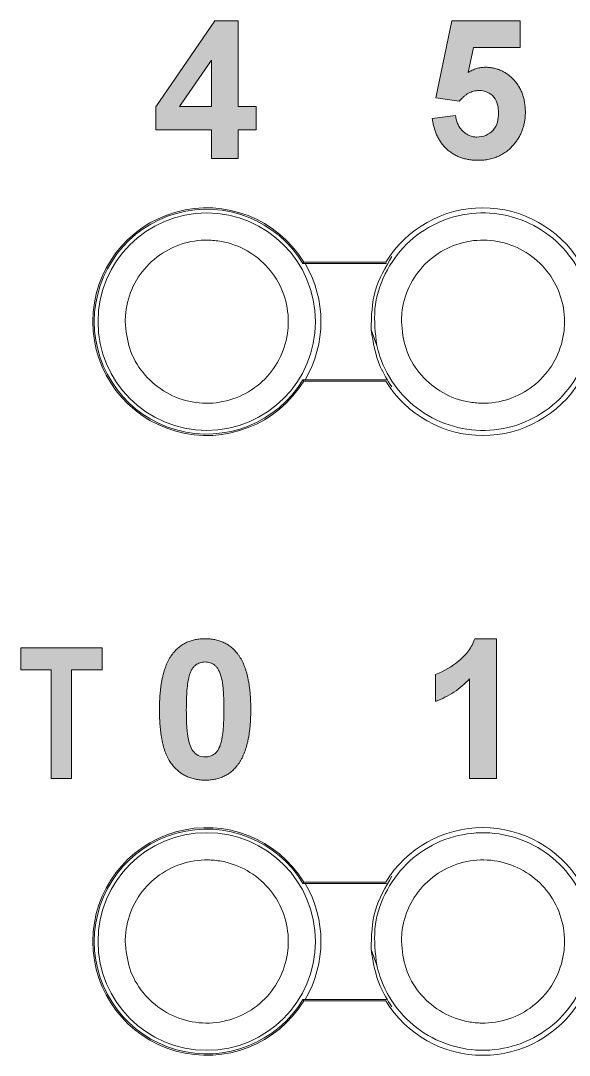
# Model space of a CAD drawing. Extents: x 222 to 1672, y 144 to 807.
# Drawn here: x 454.81 to 459.86, y 457.83 to 467.34 of the extents above; entities that cross this region are included whole.
import ezdxf

# ---------------------------------------------------------------- set-up
doc = ezdxf.new("R2010")
doc.units = 0
doc.header["$LTSCALE"] = 2
doc.header["$MEASUREMENT"] = 0
doc.layers.get('0').update_dxf_attribs({"linetype": 'CONTINUOUS'})
doc.layers.add('DIM', color=7, linetype='CONTINUOUS')

msp = doc.modelspace()

# ---------------------------------------------------------------- hatches: boundary and pattern name
at = {"layer": 'DIM', "lineweight": 5}
h = msp.add_hatch(color=256, dxfattribs=at)
h.paths.add_polyline_path([(456.05649, 466.34028), (456.56686, 466.34028), (456.56686, 466.07686), (456.81381, 466.07686), (456.81381, 466.34028), (456.97845, 466.34028), (456.97845, 466.55431), (456.81381, 466.55431), (456.81381, 467.34456), (456.59953, 467.34456), (456.05649, 466.55353)], flags=0)
h.paths.add_polyline_path([(456.27308, 466.55431), (456.56686, 466.98184), (456.56686, 466.55431)], flags=0)
h = msp.add_hatch(color=256, dxfattribs=at)
edge = h.paths.add_edge_path(flags=0)
edge.add_spline(control_points=[(459.20761, 466.49488), (459.20687, 466.46689), (459.20463, 466.4388), (459.19008, 466.38474), (459.17704, 466.35901), (459.13985, 466.31779), (459.11626, 466.30143), (459.0651, 466.27888), (459.03672, 466.27492), (459.00851, 466.27442)], knot_values=[0, 0, 0, 0, 0.5, 0.5, 1, 1, 1.5, 1.5, 2, 2, 2, 2], weights=[1, 1, 1, 1, 1, 1, 1, 1, 1, 1], degree=3, periodic=0)
edge.add_spline(control_points=[(459.00851, 466.27442), (458.99669, 466.27505), (458.9732, 466.27629), (458.9393, 466.28686), (458.90744, 466.30364), (458.87861, 466.32718), (458.85328, 466.35613), (458.83357, 466.3905), (458.81942, 466.42952), (458.81486, 466.45747), (458.81249, 466.47199)], knot_values=[0, 0, 0, 0, 0.2320609, 0.4609323, 0.6917585, 0.9364173, 1.1886475, 1.4440372, 1.7112878, 2, 2, 2, 2], weights=[1, 1, 1, 1, 1, 1, 1, 1, 1, 1, 1], degree=3, periodic=0)
edge.add_line((458.81249, 466.47199), (458.59846, 466.44421))
edge.add_spline(control_points=[(458.59846, 466.44421), (458.60044, 466.42993), (458.60433, 466.40183), (458.61437, 466.36123), (458.62655, 466.32269), (458.64186, 466.28648), (458.65982, 466.25239), (458.68079, 466.22071), (458.70425, 466.19105), (458.73084, 466.16422), (458.75948, 466.13967), (458.79062, 466.11852), (458.82363, 466.10038), (458.85876, 466.08573), (458.89591, 466.07436), (458.93499, 466.0662), (458.97622, 466.06117), (459.00438, 466.06066), (459.0188, 466.0604)], knot_values=[0, 0, 0, 0, 0.1373093, 0.270109, 0.3980343, 0.5221871, 0.644287, 0.7646406, 0.8838428, 1.0040409, 1.1240583, 1.2428312, 1.362053, 1.4825591, 1.6048257, 1.7317631, 1.8626226, 2, 2, 2, 2], weights=[1, 1, 1, 1, 1, 1, 1, 1, 1, 1, 1, 1, 1, 1, 1, 1, 1, 1, 1], degree=3, periodic=0)
edge.add_spline(control_points=[(459.0188, 466.0604), (459.03666, 466.06087), (459.07162, 466.0618), (459.12254, 466.06966), (459.17052, 466.08255), (459.21563, 466.10044), (459.25731, 466.12428), (459.29628, 466.15268), (459.33201, 466.18664), (459.35289, 466.21244), (459.3635, 466.22555)], knot_values=[0, 0, 0, 0, 0.2696593, 0.5277042, 0.7758642, 1.0187342, 1.2582183, 1.4990916, 1.7454884, 2, 2, 2, 2], weights=[1, 1, 1, 1, 1, 1, 1, 1, 1, 1, 1], degree=3, periodic=0)
edge.add_spline(control_points=[(459.3635, 466.22555), (459.37081, 466.23563), (459.38533, 466.25567), (459.40365, 466.28768), (459.41957, 466.32053), (459.43244, 466.35444), (459.44217, 466.38952), (459.44947, 466.42543), (459.45357, 466.46255), (459.45423, 466.48758), (459.45457, 466.50028)], knot_values=[0, 0, 0, 0, 0.2533042, 0.5036429, 0.7496211, 0.9960574, 1.2409116, 1.4901764, 1.7413963, 2, 2, 2, 2], weights=[1, 1, 1, 1, 1, 1, 1, 1, 1, 1, 1], degree=3, periodic=0)
edge.add_spline(control_points=[(459.45457, 466.50028), (459.45419, 466.5153), (459.45344, 466.54473), (459.44863, 466.58789), (459.44004, 466.62881), (459.42857, 466.66776), (459.41335, 466.70438), (459.39464, 466.73874), (459.37299, 466.77122), (459.34791, 466.801), (459.32042, 466.82793), (459.29143, 466.8517), (459.26077, 466.87181), (459.22847, 466.8879), (459.19496, 466.90101), (459.1598, 466.90996), (459.12325, 466.9155), (459.09831, 466.91617), (459.08568, 466.9165)], knot_values=[0, 0, 0, 0, 0.144959, 0.2840725, 0.4184774, 0.5480951, 0.6753662, 0.8005423, 0.925192, 1.0515121, 1.1755917, 1.2961968, 1.4128168, 1.5286736, 1.6439554, 1.7593857, 1.8781939, 2, 2, 2, 2], weights=[1, 1, 1, 1, 1, 1, 1, 1, 1, 1, 1, 1, 1, 1, 1, 1, 1, 1, 1], degree=3, periodic=0)
edge.add_spline(control_points=[(459.08568, 466.9165), (459.07225, 466.91589), (459.04519, 466.91465), (459.00504, 466.90511), (458.96509, 466.89025), (458.94007, 466.87581), (458.92722, 466.8684)], knot_values=[0, 0, 0, 0, 0.4801653, 0.9678238, 1.469974, 2, 2, 2, 2], weights=[1, 1, 1, 1, 1, 1, 1], degree=3, periodic=0)
edge.add_line((458.92722, 466.8684), (458.97764, 467.0976))
edge.add_line((458.97764, 467.0976), (459.40518, 467.0976))
edge.add_line((459.40518, 467.0976), (459.40518, 467.34456))
edge.add_line((459.40518, 467.34456), (458.77956, 467.34456))
edge.add_line((458.77956, 467.34456), (458.63139, 466.63405))
edge.add_line((458.63139, 466.63405), (458.84696, 466.6037))
edge.add_spline(control_points=[(458.84696, 466.6037), (458.8536, 466.61154), (458.86647, 466.62674), (458.88743, 466.64686), (458.90886, 466.66408), (458.93111, 466.67811), (458.95409, 466.68898), (458.97775, 466.69679), (459.00205, 466.70159), (459.01852, 466.70218), (459.02677, 466.70248)], knot_values=[0, 0, 0, 0, 0.2899893, 0.5622919, 0.8190782, 1.0649812, 1.3032911, 1.5353174, 1.7670782, 2, 2, 2, 2], weights=[1, 1, 1, 1, 1, 1, 1, 1, 1, 1, 1], degree=3, periodic=0)
edge.add_spline(control_points=[(459.02677, 466.70248), (459.05301, 466.70202), (459.07958, 466.69862), (459.12707, 466.67763), (459.14878, 466.66213), (459.18173, 466.62198), (459.19233, 466.59729), (459.20581, 466.54682), (459.20721, 466.52091), (459.20761, 466.49488)], knot_values=[0, 0, 0, 0, 0.5, 0.5, 1, 1, 1.5, 1.5, 2, 2, 2, 2], weights=[1, 1, 1, 1, 1, 1, 1, 1, 1, 1], degree=3, periodic=0)
h = msp.add_hatch(color=256, dxfattribs=at)
edge = h.paths.add_edge_path(flags=0)
edge.add_spline(control_points=[(456.92906, 461.0102), (456.92897, 461.02503), (456.9288, 461.0542), (456.9271, 461.09707), (456.92502, 461.13836), (456.92123, 461.17796), (456.91699, 461.21607), (456.9116, 461.25263), (456.90511, 461.28752), (456.89809, 461.32089), (456.88947, 461.3524), (456.8803, 461.38253), (456.86975, 461.41089), (456.85837, 461.43773), (456.84648, 461.46309), (456.83285, 461.48655), (456.81868, 461.50866), (456.80816, 461.52235), (456.80301, 461.52906)], knot_values=[0, 0, 0, 0, 0.1637907, 0.3219923, 0.4737044, 0.6200981, 0.7611316, 0.8970256, 1.0279347, 1.1529032, 1.2734659, 1.3884505, 1.500474, 1.6073803, 1.7102753, 1.8094988, 1.9066548, 2, 2, 2, 2], weights=[1, 1, 1, 1, 1, 1, 1, 1, 1, 1, 1, 1, 1, 1, 1, 1, 1, 1, 1], degree=3, periodic=0)
edge.add_spline(control_points=[(456.80301, 461.52906), (456.79399, 461.53958), (456.7762, 461.56037), (456.74539, 461.58716), (456.71248, 461.61026), (456.67676, 461.62897), (456.63847, 461.64338), (456.59764, 461.65358), (456.55428, 461.65993), (456.52452, 461.66065), (456.50923, 461.66102)], knot_values=[0, 0, 0, 0, 0.248849, 0.4912951, 0.7316004, 0.9701591, 1.2140708, 1.4652953, 1.7253538, 2, 2, 2, 2], weights=[1, 1, 1, 1, 1, 1, 1, 1, 1, 1, 1], degree=3, periodic=0)
edge.add_spline(control_points=[(456.50923, 461.66102), (456.49403, 461.66065), (456.46427, 461.65993), (456.42103, 461.65354), (456.38019, 461.64375), (456.34218, 461.62904), (456.30642, 461.61091), (456.27353, 461.5882), (456.24305, 461.56165), (456.22542, 461.54104), (456.21649, 461.5306)], knot_values=[0, 0, 0, 0, 0.2744844, 0.5373885, 0.7880012, 1.0316953, 1.2721174, 1.5106002, 1.7520832, 2, 2, 2, 2], weights=[1, 1, 1, 1, 1, 1, 1, 1, 1, 1, 1], degree=3, periodic=0)
edge.add_spline(control_points=[(456.21649, 461.5306), (456.21125, 461.52381), (456.20062, 461.51005), (456.1863, 461.4878), (456.17287, 461.46411), (456.16063, 461.43876), (456.14884, 461.41204), (456.13881, 461.38337), (456.12915, 461.35343), (456.12102, 461.32176), (456.11361, 461.28864), (456.1068, 461.25394), (456.10148, 461.21753), (456.09725, 461.17959), (456.09343, 461.14007), (456.09139, 461.09905), (456.08966, 461.05643), (456.0895, 461.02752), (456.08941, 461.01277)], knot_values=[0, 0, 0, 0, 0.0947951, 0.1920791, 0.2922574, 0.3957015, 0.5031215, 0.6149677, 0.7312918, 0.850854, 0.9761917, 1.1065169, 1.2416523, 1.3828716, 1.5285141, 1.680426, 1.8369414, 2, 2, 2, 2], weights=[1, 1, 1, 1, 1, 1, 1, 1, 1, 1, 1, 1, 1, 1, 1, 1, 1, 1, 1], degree=3, periodic=0)
edge.add_spline(control_points=[(456.08941, 461.01277), (456.08953, 460.99776), (456.08977, 460.96834), (456.09098, 460.92511), (456.09338, 460.88369), (456.09634, 460.84396), (456.10052, 460.80606), (456.1053, 460.76983), (456.11133, 460.73537), (456.11781, 460.70253), (456.12564, 460.6716), (456.13408, 460.64238), (456.1435, 460.61486), (456.15418, 460.58922), (456.16512, 460.56499), (456.17743, 460.54277), (456.19067, 460.5223), (456.20897, 460.49744), (456.23417, 460.46991), (456.26641, 460.44038), (456.30126, 460.41564), (456.33846, 460.39532), (456.37793, 460.37958), (456.41975, 460.36858), (456.46373, 460.36171), (456.49386, 460.36084), (456.50923, 460.3604)], knot_values=[0, 0, 0, 0, 0.1023641, 0.2006707, 0.2949865, 0.3853341, 0.4724036, 0.5550401, 0.6345628, 0.7109588, 0.7833069, 0.8521612, 0.9183816, 0.9815967, 1.0415254, 1.0996427, 1.1546419, 1.2077519, 1.3100491, 1.4086077, 1.5054982, 1.6007722, 1.6971121, 1.7945817, 1.8951708, 2, 2, 2, 2], weights=[1, 1, 1, 1, 1, 1, 1, 1, 1, 1, 1, 1, 1, 1, 1, 1, 1, 1, 1, 1, 1, 1, 1, 1, 1, 1, 1], degree=3, periodic=0)
edge.add_spline(control_points=[(456.50923, 460.3604), (456.52443, 460.36077), (456.55419, 460.3615), (456.59744, 460.36787), (456.63833, 460.37774), (456.67644, 460.39225), (456.71209, 460.41059), (456.74494, 460.43321), (456.77542, 460.45978), (456.79305, 460.48038), (456.80198, 460.49082)], knot_values=[0, 0, 0, 0, 0.2744745, 0.5373692, 0.7879729, 1.0331065, 1.2721436, 1.5106178, 1.7520921, 2, 2, 2, 2], weights=[1, 1, 1, 1, 1, 1, 1, 1, 1, 1, 1], degree=3, periodic=0)
edge.add_spline(control_points=[(456.80198, 460.49082), (456.80722, 460.49761), (456.81784, 460.51137), (456.83217, 460.53362), (456.84559, 460.55732), (456.85791, 460.58271), (456.86956, 460.60958), (456.87969, 460.6383), (456.88926, 460.66837), (456.89783, 460.70002), (456.90475, 460.73334), (456.91173, 460.76807), (456.91695, 460.80458), (456.92124, 460.84269), (456.92502, 460.88229), (456.92709, 460.92349), (456.9288, 460.96628), (456.92897, 460.99536), (456.92906, 461.0102)], knot_values=[0, 0, 0, 0, 0.0945303, 0.1915426, 0.2914411, 0.3945961, 0.5025844, 0.6141181, 0.7301173, 0.8505016, 0.9752852, 1.1052463, 1.2409393, 1.3817642, 1.5279412, 1.6794288, 1.8364516, 2, 2, 2, 2], weights=[1, 1, 1, 1, 1, 1, 1, 1, 1, 1, 1, 1, 1, 1, 1, 1, 1, 1, 1], degree=3, periodic=0)
edge = h.paths.add_edge_path(flags=0)
edge.add_spline(control_points=[(456.33637, 461.0102), (456.33668, 461.06218), (456.33731, 461.11421), (456.34085, 461.16607), (456.34263, 461.19212), (456.34503, 461.21815), (456.34843, 461.24403), (456.35185, 461.26996), (456.35706, 461.2957), (456.36389, 461.32095)], knot_values=[0, 0, 0, 0, 0.0003115, 0.0003115, 0.0003115, 0.0004679, 0.0004679, 0.0004679, 0.0006248, 0.0006248, 0.0006248, 0.0006248], weights=[1, 1, 1, 1, 1, 1, 1, 1, 1, 1], degree=3, periodic=0)
edge.add_spline(control_points=[(456.36389, 461.32095), (456.36749, 461.33194), (456.37427, 461.35267), (456.38782, 461.38041), (456.4035, 461.40301), (456.42202, 461.41987), (456.44214, 461.43199), (456.4634, 461.44067), (456.48591, 461.44593), (456.5014, 461.44664), (456.50923, 461.44699)], knot_values=[0, 0, 0, 0, 0.3319346, 0.6261028, 0.88385, 1.1175137, 1.3397552, 1.5552303, 1.7751521, 2, 2, 2, 2], weights=[1, 1, 1, 1, 1, 1, 1, 1, 1, 1, 1], degree=3, periodic=0)
edge.add_spline(control_points=[(456.50923, 461.44699), (456.51706, 461.44663), (456.53255, 461.44592), (456.55501, 461.44072), (456.57606, 461.43196), (456.59622, 461.41981), (456.61479, 461.40179), (456.63115, 461.37727), (456.64555, 461.34619), (456.65623, 461.31567), (456.66398, 461.28661), (456.66854, 461.25963), (456.67308, 461.22852), (456.67608, 461.19303), (456.67914, 461.15335), (456.68062, 461.10941), (456.68214, 461.06123), (456.68211, 461.02769), (456.6821, 461.0102)], knot_values=[0, 0, 0, 0, 0.0900992, 0.1782245, 0.2636545, 0.3518682, 0.4475233, 0.5589704, 0.6892264, 0.8409642, 0.9307546, 1.0351212, 1.1557437, 1.2925784, 1.4449922, 1.6139422, 1.7986118, 2, 2, 2, 2], weights=[1, 1, 1, 1, 1, 1, 1, 1, 1, 1, 1, 1, 1, 1, 1, 1, 1, 1, 1], degree=3, periodic=0)
edge.add_spline(control_points=[(456.6821, 461.0102), (456.68178, 460.95838), (456.68115, 460.90651), (456.67763, 460.85481), (456.67587, 460.82885), (456.67347, 460.80291), (456.67006, 460.77711), (456.66664, 460.75128), (456.66138, 460.72563), (456.65458, 460.70047)], knot_values=[0, 0, 0, 0, 0.0003105, 0.0003105, 0.0003105, 0.0004663, 0.0004663, 0.0004663, 0.0006227, 0.0006227, 0.0006227, 0.0006227], weights=[1, 1, 1, 1, 1, 1, 1, 1, 1, 1], degree=3, periodic=0)
edge.add_spline(control_points=[(456.65458, 460.70047), (456.65098, 460.68948), (456.6442, 460.66875), (456.63065, 460.64102), (456.61497, 460.61839), (456.59647, 460.60165), (456.57649, 460.58929), (456.5552, 460.58087), (456.53265, 460.57543), (456.51715, 460.57477), (456.50923, 460.57442)], knot_values=[0, 0, 0, 0, 0.3318947, 0.6260275, 0.8837437, 1.1173793, 1.3374952, 1.5552276, 1.772723, 2, 2, 2, 2], weights=[1, 1, 1, 1, 1, 1, 1, 1, 1, 1, 1], degree=3, periodic=0)
edge.add_spline(control_points=[(456.50923, 460.57442), (456.48747, 460.5755), (456.46581, 460.57877), (456.42662, 460.59764), (456.40934, 460.61159), (456.3726, 460.66529), (456.35972, 460.70775), (456.33616, 460.83614), (456.33709, 460.92339), (456.33637, 461.0102)], knot_values=[0, 0, 0, 0, 0.25, 0.25, 0.5, 0.5, 1, 1, 2, 2, 2, 2], weights=[1, 1, 1, 1, 1, 1, 1, 1, 1, 1], degree=3, periodic=0)
h = msp.add_hatch(color=256, dxfattribs=at)
edge = h.paths.add_edge_path(flags=0)
edge.add_line((458.62876, 461.33175), (458.62876, 461.0848))
edge.add_spline(control_points=[(458.62876, 461.0848), (458.6876, 461.10753), (458.74409, 461.13493), (458.84971, 461.20432), (458.89727, 461.24615), (458.94156, 461.29111)], knot_values=[0, 0, 0, 0, 1, 1, 2, 2, 2, 2], weights=[1, 1, 1, 1, 1, 1], degree=3, periodic=0)
edge.add_line((458.94156, 461.29111), (458.94156, 460.37686))
edge.add_line((458.94156, 460.37686), (459.18852, 460.37686))
edge.add_line((459.18852, 460.37686), (459.18852, 461.66102))
edge.add_line((459.18852, 461.66102), (458.99044, 461.66102))
edge.add_spline(control_points=[(458.99044, 461.66102), (458.97561, 461.62147), (458.95584, 461.58367), (458.90663, 461.5162), (458.87718, 461.48664), (458.77979, 461.40596), (458.70762, 461.36132), (458.62876, 461.33175)], knot_values=[0, 0, 0, 0, 0.5, 0.5, 1, 1, 2, 2, 2, 2], weights=[1, 1, 1, 1, 1, 1, 1, 1], degree=3, periodic=0)
msp.add_hatch(color=256, dxfattribs=at).paths.add_polyline_path([(454.81317, 461.37426), (455.09369, 461.37426), (455.09369, 460.37686), (455.2807, 460.37686), (455.2807, 461.37426), (455.56122, 461.37426), (455.56122, 461.57686), (454.81317, 461.57686)], flags=0)

# ---------------------------------------------------------------- linework, layer by layer
at = {"linetype": 'Continuous', "lineweight": 5}
for p, q in [((456.05649, 466.55353), (456.59953, 467.34456)), ((456.59953, 467.34456), (456.81381, 467.34456)), ((456.81381, 467.34456), (456.81381, 466.5543)), ((458.63139, 466.63405), (458.77956, 467.34456)), ((458.77956, 467.34456), (459.40518, 467.34456)), ((459.40518, 467.34456), (459.40518, 467.0976)), ((458.97764, 467.0976), (458.92722, 466.8684)), ((459.40518, 467.0976), (458.97764, 467.0976)), ((456.56686, 466.98184), (456.27308, 466.5543)), ((456.56686, 466.5543), (456.56686, 466.98184)), ((458.84696, 466.6037), (458.63139, 466.63405)), ((456.05649, 466.34028), (456.05649, 466.55353)), ((456.27308, 466.5543), (456.56686, 466.5543)), ((456.81381, 466.5543), (456.97845, 466.5543)), ((456.97845, 466.5543), (456.97845, 466.34028)), ((458.59846, 466.44421), (458.81249, 466.47199)), ((456.56686, 466.34028), (456.05649, 466.34028)), ((456.56686, 466.07686), (456.56686, 466.34028)), ((456.97845, 466.34028), (456.81381, 466.34028)), ((456.81381, 466.34028), (456.81381, 466.07686)), ((456.81381, 466.07686), (456.56686, 466.07686)), ((457.40884, 465.11059), (458.17827, 465.11059)), ((458.17091, 465.12368), (457.4162, 465.12368)), ((458.03637, 464.50189), (458.0886, 464.35795)), ((458.17827, 464.04313), (457.40884, 464.04313)), ((457.4162, 464.03004), (458.17091, 464.03004)), ((458.99044, 461.66102), (459.18852, 461.66102)), ((459.18852, 461.66102), (459.18852, 460.37686)), ((454.81317, 461.57686), (455.56122, 461.57686)), ((454.81317, 461.37427), (454.81317, 461.57686)), ((455.56122, 461.57686), (455.56122, 461.37427)), ((455.09369, 461.37427), (454.81317, 461.37427)), ((455.09369, 460.37686), (455.09369, 461.37427)), ((455.56122, 461.37427), (455.2807, 461.37427)), ((455.2807, 461.37427), (455.2807, 460.37686)), ((458.62876, 461.0848), (458.62876, 461.33175)), ((458.94156, 460.37686), (458.94156, 461.29111)), ((455.2807, 460.37686), (455.09369, 460.37686)), ((459.18852, 460.37686), (458.94156, 460.37686)), ((457.40884, 459.41059), (458.17827, 459.41059)), ((458.17091, 459.42368), (457.4162, 459.42368)), ((458.03637, 458.80189), (458.0886, 458.65795)), ((458.17827, 458.34313), (457.40884, 458.34313)), ((457.4162, 458.33004), (458.17091, 458.33004))]:
    msp.add_line(p, q, dxfattribs=at)
at = {"linetype": 'Continuous', "lineweight": 5, "flags": 128}
for points in [[(457.40884, 465.11059), (457.41391, 465.1196), (457.4162, 465.12368)], [(457.40884, 464.04313), (457.41391, 464.03413), (457.4162, 464.03004)], [(457.40884, 459.41059), (457.41391, 459.4196), (457.4162, 459.42368)], [(457.40884, 458.34313), (457.41391, 458.33413), (457.4162, 458.33004)]]:
    msp.add_lwpolyline(points, dxfattribs=at)
at = {"linetype": 'Continuous', "lineweight": 5}
for centre in [(456.52438, 464.5767), (456.52438, 458.8767)]:
    msp.add_circle(centre, 1, dxfattribs=at)
for centre, radius, start, end in [((456.52356, 464.57686), 1.04682, 31.490802, 328.509198), ((456.52356, 464.57686), 1.03373, 31.085274, 328.914726), ((459.06356, 464.57686), 1.04682, 31.490802, 148.509198), ((456.52438, 464.57673), 1.05, 329.456713, 30.559537), ((459.06356, 464.57686), 1.04682, 211.490802, 328.509198), ((456.52356, 458.87686), 1.04682, 31.490802, 328.509198), ((456.52356, 458.87686), 1.03373, 31.085274, 328.914726), ((459.06356, 458.87686), 1.04682, 31.490802, 148.509198), ((456.52438, 458.87673), 1.05, 329.456713, 30.559537), ((459.06356, 458.87686), 1.04682, 211.490802, 328.509198)]:
    msp.add_arc(centre, radius, start, end, dxfattribs=at)
for points, knots in [([(458.92722, 466.8684), (458.94007, 466.87581), (458.96509, 466.89025), (459.00504, 466.90511), (459.04519, 466.91465), (459.07225, 466.91589), (459.08568, 466.9165)], [0, 0, 0, 0, 0.265013, 0.5160881, 0.7599173, 1, 1, 1, 1]), ([(459.08568, 466.9165), (459.09831, 466.91617), (459.12325, 466.9155), (459.1598, 466.90996), (459.19496, 466.90101), (459.22847, 466.8879), (459.26077, 466.87181), (459.29143, 466.8517), (459.32042, 466.82793), (459.34791, 466.801), (459.37299, 466.77122), (459.39464, 466.73874), (459.41335, 466.70438), (459.42857, 466.66776), (459.44004, 466.62881), (459.44863, 466.58789), (459.45344, 466.54473), (459.45419, 466.5153), (459.45457, 466.50028)], [0, 0, 0, 0, 0.0609031, 0.1203072, 0.1780223, 0.2356632, 0.2935916, 0.3519016, 0.4122042, 0.4742439, 0.537404, 0.5997288, 0.6623169, 0.7259524, 0.7907613, 0.8579638, 0.9275205, 1, 1, 1, 1]), ([(459.02677, 466.70248), (459.01852, 466.70218), (459.00205, 466.70159), (458.97775, 466.69679), (458.95409, 466.68898), (458.93111, 466.67811), (458.90886, 466.66408), (458.88743, 466.64686), (458.86647, 466.62674), (458.8536, 466.61154), (458.84696, 466.6037)], [0, 0, 0, 0, 0.1164609, 0.2323413, 0.3483545, 0.4675094, 0.5904609, 0.7188541, 0.8550053, 1, 1, 1, 1]), ([(459.20761, 466.49488), (459.20721, 466.52091), (459.20581, 466.54682), (459.19233, 466.59729), (459.18173, 466.62198), (459.14878, 466.66213), (459.12707, 466.67763), (459.07958, 466.69862), (459.05301, 466.70202), (459.02677, 466.70248)], [0, 0, 0, 0, 0.25, 0.25, 0.5, 0.5, 0.75, 0.75, 1, 1, 1, 1]), ([(459.45457, 466.50028), (459.45423, 466.48758), (459.45357, 466.46255), (459.44947, 466.42543), (459.44217, 466.38952), (459.43244, 466.35444), (459.41957, 466.32053), (459.40365, 466.28768), (459.38533, 466.25567), (459.37081, 466.23563), (459.3635, 466.22555)], [0, 0, 0, 0, 0.1293018, 0.2549118, 0.3795442, 0.5019713, 0.6251894, 0.7481786, 0.8733479, 1, 1, 1, 1]), ([(459.0188, 466.0604), (459.00438, 466.06066), (458.97622, 466.06117), (458.93499, 466.0662), (458.89591, 466.07436), (458.85876, 466.08573), (458.82363, 466.10038), (458.79062, 466.11852), (458.75948, 466.13967), (458.73084, 466.16422), (458.70425, 466.19105), (458.68079, 466.22071), (458.65982, 466.25239), (458.64186, 466.28648), (458.62655, 466.32269), (458.61437, 466.36123), (458.60433, 466.40183), (458.60044, 466.42993), (458.59846, 466.44421)], [0, 0, 0, 0, 0.0686887, 0.1341184, 0.1975872, 0.2587205, 0.3189735, 0.3785844, 0.4379709, 0.4979796, 0.5580786, 0.6176797, 0.6778565, 0.7389064, 0.8009828, 0.8649455, 0.9313453, 1, 1, 1, 1]), ([(458.81249, 466.47199), (458.81486, 466.45747), (458.81942, 466.42952), (458.83357, 466.3905), (458.85328, 466.35613), (458.87861, 466.32718), (458.90744, 466.30364), (458.9393, 466.28686), (458.9732, 466.27629), (458.99669, 466.27505), (459.00851, 466.27442)], [0, 0, 0, 0, 0.1443561, 0.2779814, 0.4056762, 0.5317913, 0.6541208, 0.7695338, 0.8839695, 1, 1, 1, 1]), ([(459.00851, 466.27442), (459.03672, 466.27492), (459.0651, 466.27888), (459.11626, 466.30143), (459.13985, 466.31779), (459.17704, 466.35901), (459.19008, 466.38474), (459.20463, 466.4388), (459.20687, 466.46689), (459.20761, 466.49488)], [0, 0, 0, 0, 0.25, 0.25, 0.5, 0.5, 0.75, 0.75, 1, 1, 1, 1]), ([(459.3635, 466.22555), (459.35289, 466.21244), (459.33201, 466.18664), (459.29628, 466.15268), (459.25731, 466.12428), (459.21563, 466.10044), (459.17052, 466.08255), (459.12254, 466.06966), (459.07162, 466.0618), (459.03666, 466.06087), (459.0188, 466.0604)], [0, 0, 0, 0, 0.1272558, 0.2504542, 0.3708909, 0.4906329, 0.6120679, 0.7361479, 0.8651703, 1, 1, 1, 1]), ([(458.0886, 464.35795), (458.07479, 464.47009), (458.04717, 464.69438), (458.1499, 465.02415), (458.34783, 465.3017), (458.62866, 465.498), (458.95807, 465.59029), (459.29954, 465.56835), (459.61474, 465.43459), (459.86683, 465.20413), (459.99455, 464.97181), (460.03137, 464.82943), (460.04016, 464.79546)], [0, 0, 0, 0, 0.1073726, 0.2147449, 0.3221173, 0.42949, 0.5368624, 0.6442348, 0.7516075, 0.8589796, 0.9663522, 1, 1, 1, 1]), ([(455.77438, 464.5767), (455.78267, 464.49237), (455.79926, 464.3237), (455.92854, 464.09921), (456.11893, 463.92856), (456.35666, 463.83098), (456.61286, 463.81749), (456.85921, 463.88957), (457.06777, 464.03918), (457.21508, 464.24917), (457.26859, 464.44021), (457.27881, 464.63424), (457.24568, 464.82985), (457.12122, 465.05416), (456.92963, 465.22485), (456.73191, 465.30599), (456.59682, 465.32471), (456.50347, 465.32792), (456.36741, 465.31852), (456.16461, 465.25115), (455.96163, 465.09401), (455.82253, 464.87878), (455.77694, 464.69497), (455.77475, 464.59388), (455.77438, 464.5767)], [0, 0, 0, 0, 0.0536754, 0.1073508, 0.1610266, 0.2147021, 0.2683776, 0.3220532, 0.3757286, 0.4294043, 0.4830793, 0.4999001, 0.5535754, 0.6072509, 0.6609266, 0.7146022, 0.7411507, 0.7477663, 0.7743149, 0.8279904, 0.8816661, 0.9353412, 0.989017, 1, 1, 1, 1]), ([(458.31438, 464.5767), (458.32267, 464.49237), (458.33925, 464.3237), (458.46857, 464.09921), (458.65884, 463.92857), (458.85688, 463.84741), (458.99194, 463.8287), (459.08529, 463.82548), (459.22135, 463.83489), (459.42417, 463.90226), (459.62703, 464.0594), (459.76659, 464.27461), (459.81091, 464.45847), (459.81727, 464.6434), (459.78567, 464.82987), (459.66124, 465.05415), (459.46955, 465.22486), (459.23217, 465.32242), (458.97586, 465.33593), (458.72959, 465.26384), (458.52086, 465.11424), (458.37418, 464.90422), (458.31882, 464.71325), (458.31523, 464.60301), (458.31438, 464.5767)], [0, 0, 0, 0, 0.05367533, 0.10735082, 0.16102647, 0.21470199, 0.24125046, 0.24786611, 0.27441464, 0.3280901, 0.38176574, 0.43544154, 0.48911652, 0.50009954, 0.55377487, 0.60745036, 0.66112601, 0.71480154, 0.76847708, 0.82215262, 0.87582842, 0.92950354, 0.98317921, 1, 1, 1, 1]), ([(458.22629, 465.17673), (458.16653, 465.07566), (458.04362, 464.86779), (458.03883, 464.62607), (458.03637, 464.50189)], [0, 0, 0, 0, 0.4862569, 1, 1, 1, 1]), ([(460.04016, 464.79546), (460.05397, 464.68332), (460.08159, 464.45903), (459.97886, 464.12926), (459.78093, 463.8517), (459.5001, 463.65542), (459.17069, 463.56312), (458.82922, 463.58506), (458.51402, 463.71882), (458.26193, 463.94927), (458.1342, 464.18159), (458.09738, 464.32398), (458.0886, 464.35795)], [0, 0, 0, 0, 0.1073728, 0.2147451, 0.3221177, 0.4294898, 0.5368623, 0.6442348, 0.7516073, 0.8589794, 0.9663522, 1, 1, 1, 1]), ([(458.03637, 464.50189), (458.05494, 464.38629), (458.08518, 464.19809), (458.18701, 464.03836), (458.22629, 463.97673)], [0, 0, 0, 0, 0.61422394, 1, 1, 1, 1]), ([(456.21649, 461.5306), (456.22542, 461.54104), (456.24305, 461.56165), (456.27353, 461.5882), (456.30642, 461.61091), (456.34218, 461.62904), (456.38019, 461.64375), (456.42103, 461.65354), (456.46427, 461.65993), (456.49403, 461.66065), (456.50923, 461.66102)], [0, 0, 0, 0, 0.1239584, 0.2446999, 0.3639413, 0.4841524, 0.6059994, 0.7313057, 0.8627578, 1, 1, 1, 1]), ([(456.50923, 461.66102), (456.52452, 461.66065), (456.55428, 461.65993), (456.59764, 461.65358), (456.63847, 461.64338), (456.67676, 461.62897), (456.71248, 461.61026), (456.74539, 461.58716), (456.7762, 461.56037), (456.79399, 461.53958), (456.80301, 461.52906)], [0, 0, 0, 0, 0.1373231, 0.26735233, 0.39296462, 0.51492044, 0.63419982, 0.75435243, 0.87557549, 1, 1, 1, 1]), ([(458.62876, 461.33175), (458.70762, 461.36132), (458.77979, 461.40596), (458.87718, 461.48664), (458.90663, 461.5162), (458.95584, 461.58367), (458.97561, 461.62147), (458.99044, 461.66102)], [0, 0, 0, 0, 0.5, 0.5, 0.75, 0.75, 1, 1, 1, 1]), ([(456.08941, 461.01277), (456.0895, 461.02752), (456.08966, 461.05643), (456.09139, 461.09905), (456.09343, 461.14007), (456.09725, 461.17959), (456.10148, 461.21753), (456.1068, 461.25394), (456.11361, 461.28864), (456.12102, 461.32176), (456.12915, 461.35343), (456.13881, 461.38337), (456.14884, 461.41204), (456.16063, 461.43876), (456.17287, 461.46411), (456.1863, 461.4878), (456.20062, 461.51005), (456.21125, 461.52381), (456.21649, 461.5306)], [0, 0, 0, 0, 0.0815293, 0.159787, 0.235743, 0.3085642, 0.3791738, 0.4467416, 0.5119042, 0.574573, 0.6343541, 0.6925161, 0.7484392, 0.8021493, 0.8538713, 0.9039604, 0.9526024, 1, 1, 1, 1]), ([(456.80301, 461.52906), (456.80816, 461.52235), (456.81868, 461.50866), (456.83285, 461.48655), (456.84648, 461.46309), (456.85837, 461.43773), (456.86975, 461.41089), (456.8803, 461.38253), (456.88947, 461.3524), (456.89809, 461.32089), (456.90511, 461.28752), (456.9116, 461.25263), (456.91699, 461.21607), (456.92123, 461.17796), (456.92502, 461.13836), (456.9271, 461.09707), (456.9288, 461.0542), (456.92897, 461.02503), (456.92906, 461.0102)], [0, 0, 0, 0, 0.0466726, 0.0952506, 0.1448623, 0.1963098, 0.249763, 0.3057748, 0.3632671, 0.4235484, 0.4860327, 0.5514872, 0.6194342, 0.689951, 0.7631478, 0.8390038, 0.9181046, 1, 1, 1, 1]), ([(456.50923, 461.44699), (456.5014, 461.44664), (456.48591, 461.44593), (456.4634, 461.44067), (456.44214, 461.43199), (456.42202, 461.41987), (456.4035, 461.40301), (456.38782, 461.38041), (456.37427, 461.35267), (456.36749, 461.33194), (456.36389, 461.32095)], [0, 0, 0, 0, 0.112424, 0.2223849, 0.3301224, 0.4412432, 0.558075, 0.6869486, 0.8340327, 1, 1, 1, 1]), ([(456.6821, 461.0102), (456.68211, 461.02769), (456.68214, 461.06123), (456.68062, 461.10941), (456.67914, 461.15335), (456.67608, 461.19303), (456.67308, 461.22852), (456.66854, 461.25963), (456.66398, 461.28661), (456.65623, 461.31567), (456.64555, 461.34619), (456.63115, 461.37727), (456.61479, 461.40179), (456.59622, 461.41981), (456.57606, 461.43196), (456.55501, 461.44072), (456.53255, 461.44592), (456.51706, 461.44663), (456.50923, 461.44699)], [0, 0, 0, 0, 0.1006941, 0.1930289, 0.2775039, 0.3537108, 0.4221281, 0.4824394, 0.5346227, 0.5795179, 0.6553868, 0.7205148, 0.7762383, 0.8240659, 0.8681727, 0.9108877, 0.9549504, 1, 1, 1, 1]), ([(456.36389, 461.32095), (456.35706, 461.2957), (456.35185, 461.26996), (456.34843, 461.24403), (456.34503, 461.21815), (456.34263, 461.19212), (456.34085, 461.16607), (456.33731, 461.11421), (456.33668, 461.06218), (456.33637, 461.0102)], [0, 0, 0, 0, 0.00007845126, 0.00007845126, 0.00007845126, 0.00015664372, 0.00015664372, 0.00015664372, 0.00031237956, 0.00031237956, 0.00031237956, 0.00031237956]), ([(458.94156, 461.29111), (458.89727, 461.24615), (458.84971, 461.20432), (458.74409, 461.13493), (458.6876, 461.10753), (458.62876, 461.0848)], [0, 0, 0, 0, 0.5, 0.5, 1, 1, 1, 1]), ([(456.50923, 460.3604), (456.49386, 460.36084), (456.46373, 460.36171), (456.41975, 460.36858), (456.37793, 460.37958), (456.33846, 460.39532), (456.30126, 460.41564), (456.26641, 460.44038), (456.23417, 460.46991), (456.20897, 460.49744), (456.19067, 460.5223), (456.17743, 460.54277), (456.16512, 460.56499), (456.15418, 460.58922), (456.1435, 460.61486), (456.13408, 460.64238), (456.12564, 460.6716), (456.11781, 460.70253), (456.11133, 460.73537), (456.1053, 460.76983), (456.10052, 460.80606), (456.09634, 460.84396), (456.09338, 460.88369), (456.09098, 460.92511), (456.08977, 460.96834), (456.08953, 460.99776), (456.08941, 461.01277)], [0, 0, 0, 0, 0.0524146, 0.1027092, 0.151444, 0.1996139, 0.2472509, 0.2956961, 0.3449754, 0.396124, 0.422679, 0.4501787, 0.4792373, 0.5092016, 0.5408092, 0.5739194, 0.6083466, 0.6445206, 0.6827186, 0.7224799, 0.7637982, 0.807333, 0.8525067, 0.8996647, 0.948818, 1, 1, 1, 1]), ([(456.33637, 461.0102), (456.33709, 460.92339), (456.33616, 460.83614), (456.35972, 460.70775), (456.3726, 460.66529), (456.40934, 460.61159), (456.42662, 460.59764), (456.46581, 460.57877), (456.48747, 460.5755), (456.50923, 460.57442)], [0, 0, 0, 0, 0.5, 0.5, 0.75, 0.75, 0.875, 0.875, 1, 1, 1, 1]), ([(456.65458, 460.70047), (456.66138, 460.72563), (456.66664, 460.75128), (456.67006, 460.77711), (456.67347, 460.80291), (456.67587, 460.82885), (456.67763, 460.85481), (456.68115, 460.90651), (456.68178, 460.95838), (456.6821, 461.0102)], [0, 0, 0, 0, 0.00007818557, 0.00007818557, 0.00007818557, 0.00015612091, 0.00015612091, 0.00015612091, 0.0003113561, 0.0003113561, 0.0003113561, 0.0003113561]), ([(456.92906, 461.0102), (456.92897, 460.99536), (456.9288, 460.96628), (456.92709, 460.92349), (456.92502, 460.88229), (456.92124, 460.84269), (456.91695, 460.80458), (456.91173, 460.76807), (456.90475, 460.73334), (456.89783, 460.70002), (456.88926, 460.66837), (456.87969, 460.6383), (456.86956, 460.60958), (456.85791, 460.58271), (456.84559, 460.55732), (456.83217, 460.53362), (456.81784, 460.51137), (456.80722, 460.49761), (456.80198, 460.49082)], [0, 0, 0, 0, 0.0817742, 0.1602856, 0.2360294, 0.3091179, 0.3795303, 0.4473768, 0.5123574, 0.5747492, 0.6349414, 0.6929409, 0.7487078, 0.8027019, 0.8542795, 0.9042287, 0.9527348, 1, 1, 1, 1]), ([(456.50923, 460.57442), (456.51715, 460.57477), (456.53265, 460.57543), (456.5552, 460.58087), (456.57649, 460.58929), (456.59647, 460.60165), (456.61497, 460.61839), (456.63065, 460.64102), (456.6442, 460.66875), (456.65098, 460.68948), (456.65458, 460.70047)], [0, 0, 0, 0, 0.1136385, 0.2223862, 0.3312524, 0.4413104, 0.5581281, 0.6869863, 0.8340527, 1, 1, 1, 1]), ([(456.80198, 460.49082), (456.79305, 460.48038), (456.77542, 460.45978), (456.74494, 460.43321), (456.71209, 460.41059), (456.67644, 460.39225), (456.63833, 460.37774), (456.59744, 460.36787), (456.55419, 460.3615), (456.52443, 460.36077), (456.50923, 460.3604)], [0, 0, 0, 0, 0.12395396, 0.2446911, 0.36392821, 0.48344676, 0.60601354, 0.73131539, 0.86276274, 1, 1, 1, 1]), ([(458.0886, 458.65795), (458.07479, 458.77009), (458.04717, 458.99438), (458.1499, 459.32415), (458.34783, 459.6017), (458.62866, 459.798), (458.95807, 459.89029), (459.29953, 459.86834), (459.61474, 459.73459), (459.86683, 459.50413), (459.99455, 459.27181), (460.03137, 459.12943), (460.04016, 459.09546)], [0, 0, 0, 0, 0.10737271, 0.21474504, 0.32211753, 0.42949002, 0.53686231, 0.64423479, 0.75160695, 0.85897948, 0.9663522, 1, 1, 1, 1]), ([(455.77438, 458.8767), (455.78267, 458.79237), (455.79926, 458.6237), (455.92854, 458.39921), (456.11893, 458.22856), (456.35666, 458.13098), (456.61286, 458.11749), (456.85921, 458.18957), (457.06776, 458.33918), (457.21509, 458.54917), (457.26859, 458.74021), (457.27881, 458.93425), (457.24568, 459.12985), (457.12122, 459.35416), (456.92963, 459.52485), (456.73191, 459.606), (456.59682, 459.62471), (456.50347, 459.62792), (456.36741, 459.61852), (456.16461, 459.55115), (455.96163, 459.39401), (455.82253, 459.17878), (455.77694, 458.99497), (455.77475, 458.89388), (455.77438, 458.8767)], [0, 0, 0, 0, 0.0536753, 0.1073508, 0.1610265, 0.214702, 0.2683775, 0.3220531, 0.3757287, 0.4294041, 0.4830798, 0.4999002, 0.5535759, 0.6072514, 0.6609268, 0.7146024, 0.7411508, 0.7477665, 0.774315, 0.8279905, 0.8816662, 0.9353416, 0.989017, 1, 1, 1, 1]), ([(458.31438, 458.8767), (458.32267, 458.79237), (458.33925, 458.6237), (458.46857, 458.39921), (458.65884, 458.22857), (458.85688, 458.14741), (458.99194, 458.1287), (459.08529, 458.12549), (459.22135, 458.13488), (459.42417, 458.20226), (459.62703, 458.3594), (459.76659, 458.57461), (459.81091, 458.75847), (459.81727, 458.9434), (459.78567, 459.12987), (459.66124, 459.35416), (459.46955, 459.52486), (459.23217, 459.62242), (458.97586, 459.63592), (458.72959, 459.56384), (458.52085, 459.41424), (458.37418, 459.20422), (458.31882, 459.01325), (458.31523, 458.90301), (458.31438, 458.8767)], [0, 0, 0, 0, 0.05367534, 0.10735084, 0.1610265, 0.21470203, 0.24125055, 0.24786618, 0.27441469, 0.32809028, 0.38176569, 0.43544116, 0.48911692, 0.50009954, 0.55377528, 0.60745077, 0.66112617, 0.7148017, 0.76847724, 0.82215279, 0.87582814, 0.92950391, 0.98317921, 1, 1, 1, 1]), ([(458.22629, 459.47673), (458.16653, 459.37566), (458.04362, 459.16779), (458.03883, 458.92607), (458.03637, 458.80189)], [0, 0, 0, 0, 0.48625942, 1, 1, 1, 1]), ([(460.04016, 459.09546), (460.05397, 458.98332), (460.08159, 458.75903), (459.97886, 458.42926), (459.78093, 458.1517), (459.5001, 457.95541), (459.17069, 457.86312), (458.82922, 457.88506), (458.51402, 458.01882), (458.26193, 458.24927), (458.1342, 458.48159), (458.09738, 458.62398), (458.0886, 458.65795)], [0, 0, 0, 0, 0.1073721, 0.21474499, 0.32211745, 0.42948992, 0.53686235, 0.64423481, 0.75160741, 0.8589795, 0.9663522, 1, 1, 1, 1]), ([(458.03637, 458.80189), (458.05494, 458.68629), (458.08518, 458.49809), (458.18701, 458.33835), (458.22629, 458.27673)], [0, 0, 0, 0, 0.6142252, 1, 1, 1, 1])]:
    msp.add_open_spline(points, degree=3, knots=knots, dxfattribs=at)

doc.saveas('drawing.dxf')
